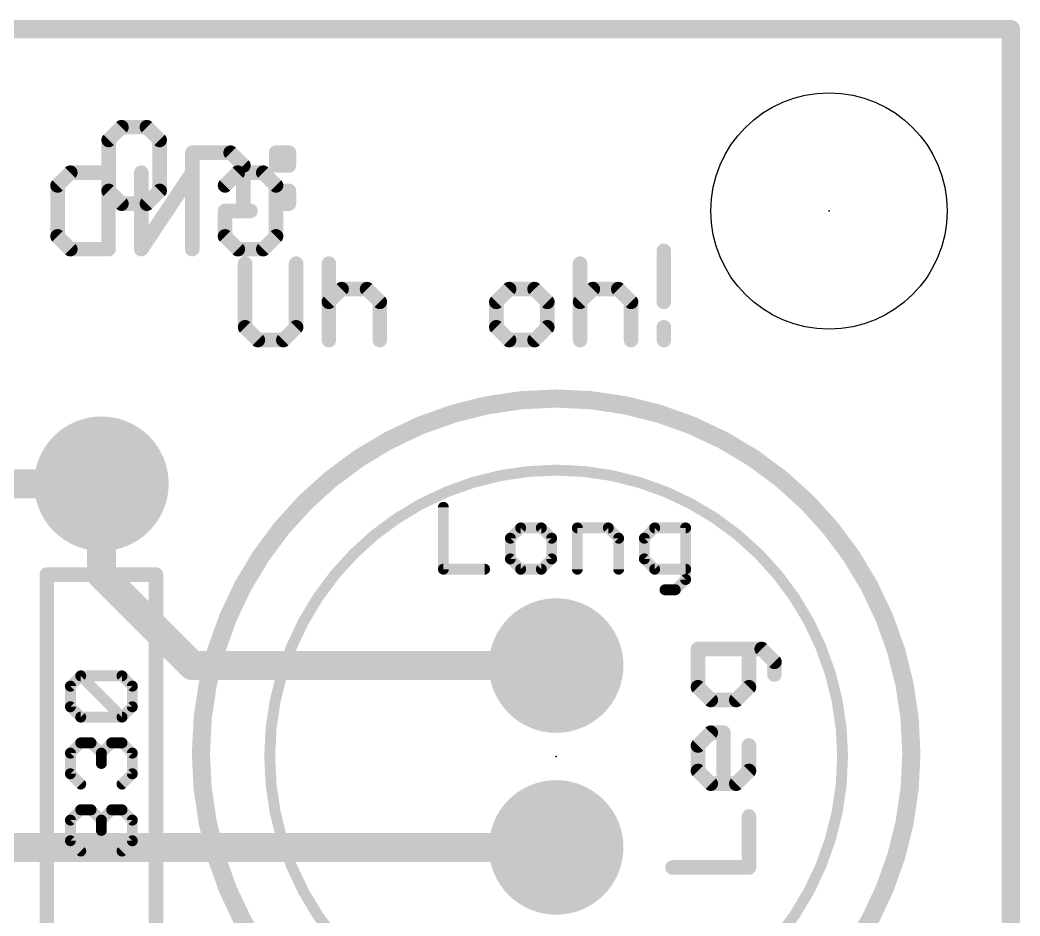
# Model space of a CAD drawing. Extents: x -0.1 to 38.2, y -26.7 to 20.4.
# Drawn here: x 24.26 to 38.23, y 7.93 to 20.45 of the extents above; entities that cross this region are included whole.
import ezdxf

# ---------------------------------------------------------------- set-up
doc = ezdxf.new("R2010")
doc.units = 0
for name, color, linetype in [('1', 12, 'CONTINUOUS'), ('16', 132, 'CONTINUOUS'), ('17', 110, 'CONTINUOUS'), ('20', 53, 'CONTINUOUS'), ('21', 41, 'CONTINUOUS'), ('22', 40, 'CONTINUOUS'), ('23', 53, 'CONTINUOUS')]:
    doc.layers.add(name, color=color, linetype=linetype)

# ---------------------------------------------------------------- blocks, each defined once
blk = doc.blocks.new('ROUNDP')
at = {"const_width": 0.5}
blk.add_lwpolyline([(0, -0.25, 1), (0, 0.25, 1), (0, -0.25)], format="xyb", dxfattribs=at)

msp = doc.modelspace()

# ---------------------------------------------------------------- linework, layer by layer
at = {"layer": '1'}
for points, const_width in [([(0, 20.32), (38.1, 20.32)], 0.254), ([(38.1, 20.32), (38.1, 0)], 0.254), ([(21.59, 13.97), (25.4, 13.97)], 0.4064), ([(25.4, 13.97), (25.4, 12.7)], 0.4064), ([(25.4, 12.7), (26.67, 11.43)], 0.4064), ([(26.67, 11.43), (31.75, 11.43)], 0.4064)]:
    msp.add_lwpolyline(points, dxfattribs=dict(at, const_width=const_width))
for points, const_width in [([(38.1635, 20.32, 1), (38.0365, 20.32)], 0.127), ([(38.1, 20.2565, 1), (38.1, 20.3835)], 0.127), ([(25.5016, 13.97, 1), (25.2984, 13.97)], 0.2032), ([(25.4, 13.8684, 1), (25.4, 14.0716)], 0.2032), ([(25.4718, 12.7718, 1), (25.3282, 12.6282)], 0.2032), ([(25.2984, 12.7, 1), (25.5016, 12.7)], 0.2032), ([(26.67, 11.5316, 1), (26.67, 11.3284)], 0.2032), ([(26.5982, 11.3582, 1), (26.7418, 11.5018)], 0.2032), ([(31.75, 11.3284, 1), (31.75, 11.5316)], 0.2032)]:
    msp.add_lwpolyline(points, format="xyb", dxfattribs=dict(at, const_width=const_width))
at = {"layer": '16'}
for points, const_width in [([(0, 20.32), (38.1, 20.32)], 0.254), ([(38.1, 20.32), (38.1, 0)], 0.254), ([(22.875, 8.89), (31.75, 8.89)], 0.4064)]:
    msp.add_lwpolyline(points, dxfattribs=dict(at, const_width=const_width))
for points, const_width in [([(38.1635, 20.32, 1), (38.0365, 20.32)], 0.127), ([(38.1, 20.2565, 1), (38.1, 20.3835)], 0.127), ([(31.75, 8.7884, 1), (31.75, 8.9916)], 0.2032)]:
    msp.add_lwpolyline(points, format="xyb", dxfattribs=dict(at, const_width=const_width))
at = {"layer": '20', "const_width": 0.2032}
for points in [[(38.1, 20.32), (0, 20.32)], [(38.1, 0), (38.1, 20.32)]]:
    msp.add_lwpolyline(points, dxfattribs=at)
at = {"layer": '20', "const_width": 0.1016}
for points in [[(38.1508, 20.32, 1), (38.0492, 20.32)], [(38.1, 20.2692, 1), (38.1, 20.3708)]]:
    msp.add_lwpolyline(points, format="xyb", dxfattribs=at)
at = {"layer": '20'}
msp.add_circle((35.56, 17.78), 1.651, dxfattribs=at)
at = {"layer": '21'}
for points, const_width in [([(25.6796, 18.9493), (25.5016, 18.7714)], 0.2032), ([(26.0355, 18.9493), (25.6796, 18.9493)], 0.2032), ([(26.2134, 18.7714), (26.0355, 18.9493)], 0.2032), ([(25.5016, 18.7714), (25.5016, 18.0596)], 0.2032), ([(26.2134, 18.0596), (26.2134, 18.7714)], 0.2032), ([(26.671, 17.8816), (26.671, 18.5934)], 0.2032), ([(26.671, 18.5934), (27.2049, 18.5934)], 0.2032), ([(27.2049, 18.5934), (27.3828, 18.4155)], 0.2032), ([(27.8404, 18.5934), (28.0183, 18.5934)], 0.2032), ([(27.8404, 18.4155), (27.8404, 18.5934)], 0.2032), ([(28.0183, 18.5934), (28.0183, 18.4155)], 0.2032), ([(27.3828, 18.4155), (27.3828, 17.8816)], 0.2032), ([(28.0183, 18.4155), (27.8404, 18.4155)], 0.2032), ([(25.5016, 18.0596), (25.6796, 17.8816)], 0.2032), ([(26.0355, 17.8816), (26.2134, 18.0596)], 0.2032), ([(27.8404, 18.0596), (28.0183, 18.0596)], 0.2032), ([(27.8404, 17.8816), (27.8404, 18.0596)], 0.2032), ([(28.0183, 18.0596), (28.0183, 17.8816)], 0.2032), ([(25.6796, 17.8816), (26.0355, 17.8816)], 0.2032), ([(28.0183, 17.8816), (27.8404, 17.8816)], 0.2032), ([(33.2536, 17.2223), (33.2536, 16.5105)], 0.2032), ([(27.4066, 17.0443), (27.4066, 16.1546)], 0.2032), ([(28.1184, 16.1546), (28.1184, 17.0443)], 0.2032), ([(28.576, 17.0443), (28.576, 15.9766)], 0.2032), ([(32.0842, 17.0443), (32.0842, 15.9766)], 0.2032), ([(28.576, 16.5105), (28.7539, 16.6884)], 0.2032), ([(28.7539, 16.6884), (29.1099, 16.6884)], 0.2032), ([(29.1099, 16.6884), (29.2878, 16.5105)], 0.2032), ([(31.0927, 16.6884), (30.9148, 16.5105)], 0.2032), ([(31.4486, 16.6884), (31.0927, 16.6884)], 0.2032), ([(31.6266, 16.5105), (31.4486, 16.6884)], 0.2032), ([(32.0842, 16.5105), (32.2621, 16.6884)], 0.2032), ([(32.2621, 16.6884), (32.618, 16.6884)], 0.2032), ([(32.618, 16.6884), (32.796, 16.5105)], 0.2032), ([(29.2878, 16.5105), (29.2878, 15.9766)], 0.2032), ([(30.9148, 16.5105), (30.9148, 16.1546)], 0.2032), ([(31.6266, 16.1546), (31.6266, 16.5105)], 0.2032), ([(32.796, 16.5105), (32.796, 15.9766)], 0.2032), ([(27.4066, 16.1546), (27.5846, 15.9766)], 0.2032), ([(27.9405, 15.9766), (28.1184, 16.1546)], 0.2032), ([(30.9148, 16.1546), (31.0927, 15.9766)], 0.2032), ([(31.4486, 15.9766), (31.6266, 16.1546)], 0.2032), ([(33.2536, 16.1546), (33.2536, 15.9766)], 0.2032), ([(27.5846, 15.9766), (27.9405, 15.9766)], 0.2032), ([(31.0927, 15.9766), (31.4486, 15.9766)], 0.2032), ([(30.1752, 13.6405), (30.1752, 12.7762)], 0.1524), ([(31.2548, 13.3524), (31.1107, 13.2084)], 0.1524), ([(31.5429, 13.3524), (31.2548, 13.3524)], 0.1524), ([(31.6869, 13.2084), (31.5429, 13.3524)], 0.1524), ([(32.0462, 12.7762), (32.0462, 13.3524)], 0.1524), ([(32.0462, 13.3524), (32.4784, 13.3524)], 0.1524), ([(32.4784, 13.3524), (32.6225, 13.2084)], 0.1524), ([(33.1258, 13.3524), (32.9818, 13.2084)], 0.1524), ([(33.558, 13.3524), (33.1258, 13.3524)], 0.1524), ([(33.558, 12.6321), (33.558, 13.3524)], 0.1524), ([(31.1107, 13.2084), (31.1107, 12.9203)], 0.1524), ([(31.6869, 12.9203), (31.6869, 13.2084)], 0.1524), ([(32.6225, 13.2084), (32.6225, 12.7762)], 0.1524), ([(32.9818, 13.2084), (32.9818, 12.9203)], 0.1524), ([(25.4, 12.7), (25.4, 12.954)], 0.2032), ([(31.1107, 12.9203), (31.2548, 12.7762)], 0.1524), ([(31.5429, 12.7762), (31.6869, 12.9203)], 0.1524), ([(32.9818, 12.9203), (33.1258, 12.7762)], 0.1524), ([(30.1752, 12.7762), (30.7514, 12.7762)], 0.1524), ([(31.2548, 12.7762), (31.5429, 12.7762)], 0.1524), ([(33.1258, 12.7762), (33.558, 12.7762)], 0.1524), ([(24.638, 7.62), (24.638, 12.7)], 0.2032), ([(24.638, 12.7), (25.4, 12.7)], 0.2032), ([(25.4, 12.7), (26.162, 12.7)], 0.2032), ([(26.162, 12.7), (26.162, 7.62)], 0.2032), ([(33.4139, 12.4881), (33.558, 12.6321)], 0.1524), ([(33.2699, 12.4881), (33.4139, 12.4881)], 0.1524), ([(34.6204, 11.6612), (33.7306, 11.6612)], 0.2032), ([(33.7306, 11.6612), (33.7306, 11.1273)], 0.2032), ([(34.4424, 11.1273), (34.4424, 11.6612)], 0.2032), ([(34.7983, 11.4832), (34.6204, 11.6612)], 0.2032), ([(34.7983, 11.3053), (34.7983, 11.4832)], 0.2032), ([(24.9675, 11.1424), (25.1115, 11.2865)], 0.1524), ([(25.1115, 11.2865), (25.6877, 11.2865)], 0.1524), ([(25.6877, 10.7102), (25.1115, 11.2865)], 0.1524), ([(25.6877, 11.2865), (25.8318, 11.1424)], 0.1524), ([(24.9675, 10.8543), (24.9675, 11.1424)], 0.1524), ([(25.8318, 11.1424), (25.8318, 10.8543)], 0.1524), ([(33.7306, 11.1273), (33.9085, 10.9494)], 0.2032), ([(34.2645, 10.9494), (34.4424, 11.1273)], 0.2032), ([(33.9085, 10.9494), (34.2645, 10.9494)], 0.2032), ([(25.1115, 10.7102), (24.9675, 10.8543)], 0.1524), ([(25.8318, 10.8543), (25.6877, 10.7102)], 0.1524), ([(25.6877, 10.7102), (25.1115, 10.7102)], 0.1524), ([(33.7306, 10.3139), (33.9085, 10.4918)], 0.2032), ([(33.9085, 10.4918), (34.0865, 10.4918)], 0.2032), ([(34.0865, 10.4918), (34.0865, 9.78)], 0.2032), ([(24.9675, 10.2069), (25.1115, 10.3509)], 0.1524), ([(25.1115, 10.3509), (25.2556, 10.3509)], 0.1524), ([(25.2556, 10.3509), (25.3996, 10.2069)], 0.1524), ([(25.3996, 10.2069), (25.5437, 10.3509)], 0.1524), ([(25.5437, 10.3509), (25.6877, 10.3509)], 0.1524), ([(25.6877, 10.3509), (25.8318, 10.2069)], 0.1524), ([(33.7306, 9.9579), (33.7306, 10.3139)], 0.2032), ([(34.4424, 10.3139), (34.4424, 9.9579)], 0.2032), ([(24.9675, 9.9188), (24.9675, 10.2069)], 0.1524), ([(25.3996, 10.2069), (25.3996, 10.0628)], 0.1524), ([(25.8318, 10.2069), (25.8318, 9.9188)], 0.1524), ([(33.9085, 9.78), (33.7306, 9.9579)], 0.2032), ([(34.4424, 9.9579), (34.2645, 9.78)], 0.2032), ([(25.1115, 9.7747), (24.9675, 9.9188)], 0.1524), ([(25.8318, 9.9188), (25.6877, 9.7747)], 0.1524), ([(34.2645, 9.78), (33.9085, 9.78)], 0.2032), ([(24.9675, 9.2714), (25.1115, 9.4154)], 0.1524), ([(25.1115, 9.4154), (25.2556, 9.4154)], 0.1524), ([(25.2556, 9.4154), (25.3996, 9.2714)], 0.1524), ([(25.3996, 9.2714), (25.5437, 9.4154)], 0.1524), ([(25.5437, 9.4154), (25.6877, 9.4154)], 0.1524), ([(25.6877, 9.4154), (25.8318, 9.2714)], 0.1524), ([(34.4424, 8.6106), (34.4424, 9.3224)], 0.2032), ([(24.9675, 8.9833), (24.9675, 9.2714)], 0.1524), ([(25.3996, 9.2714), (25.3996, 9.1273)], 0.1524), ([(25.8318, 9.2714), (25.8318, 8.9833)], 0.1524), ([(25.1115, 8.8392), (24.9675, 8.9833)], 0.1524), ([(25.8318, 8.9833), (25.6877, 8.8392)], 0.1524), ([(33.3747, 8.6106), (34.4424, 8.6106)], 0.2032)]:
    msp.add_lwpolyline(points, dxfattribs=dict(at, const_width=const_width))
for points, const_width in [([(25.6796, 19.0001, 1), (25.6796, 18.8985)], 0.1016), ([(25.7155, 18.9134, 1), (25.6436, 18.9852)], 0.1016), ([(26.0714, 18.9852, 1), (25.9995, 18.9134)], 0.1016), ([(26.0355, 18.8985, 1), (26.0355, 19.0001)], 0.1016), ([(25.5524, 18.7714, 1), (25.4508, 18.7714)], 0.1016), ([(25.4657, 18.8073, 1), (25.5375, 18.7354)], 0.1016), ([(26.2642, 18.7714, 1), (26.1626, 18.7714)], 0.1016), ([(26.1775, 18.7354, 1), (26.2493, 18.8073)], 0.1016), ([(26.7218, 18.5934, 1), (26.6202, 18.5934)], 0.1016), ([(26.671, 18.6442, 1), (26.671, 18.5426)], 0.1016), ([(27.2408, 18.6293, 1), (27.1689, 18.5575)], 0.1016), ([(27.2049, 18.5426, 1), (27.2049, 18.6442)], 0.1016), ([(27.8404, 18.6442, 1), (27.8404, 18.5426)], 0.1016), ([(27.8912, 18.5934, 1), (27.7896, 18.5934)], 0.1016), ([(28.0691, 18.5934, 1), (27.9675, 18.5934)], 0.1016), ([(28.0183, 18.5426, 1), (28.0183, 18.6442)], 0.1016), ([(27.4336, 18.4155, 1), (27.332, 18.4155)], 0.1016), ([(27.3469, 18.3795, 1), (27.4187, 18.4514)], 0.1016), ([(27.8404, 18.4663, 1), (27.8404, 18.3647)], 0.1016), ([(27.7896, 18.4155, 1), (27.8912, 18.4155)], 0.1016), ([(27.9675, 18.4155, 1), (28.0691, 18.4155)], 0.1016), ([(28.0183, 18.3647, 1), (28.0183, 18.4663)], 0.1016), ([(25.5375, 18.0955, 1), (25.4657, 18.0236)], 0.1016), ([(26.2493, 18.0236, 1), (26.1775, 18.0955)], 0.1016), ([(27.8404, 18.1104, 1), (27.8404, 18.0088)], 0.1016), ([(27.8912, 18.0596, 1), (27.7896, 18.0596)], 0.1016), ([(28.0691, 18.0596, 1), (27.9675, 18.0596)], 0.1016), ([(28.0183, 18.0088, 1), (28.0183, 18.1104)], 0.1016), ([(25.4508, 18.0596, 1), (25.5524, 18.0596)], 0.1016), ([(26.1626, 18.0596, 1), (26.2642, 18.0596)], 0.1016), ([(25.6796, 17.9324, 1), (25.6796, 17.8308)], 0.1016), ([(25.6436, 17.8457, 1), (25.7155, 17.9175)], 0.1016), ([(25.9995, 17.9175, 1), (26.0714, 17.8457)], 0.1016), ([(26.0355, 17.8308, 1), (26.0355, 17.9324)], 0.1016), ([(26.6202, 17.8816, 1), (26.7218, 17.8816)], 0.1016), ([(27.332, 17.8816, 1), (27.4336, 17.8816)], 0.1016), ([(27.8404, 17.9324, 1), (27.8404, 17.8308)], 0.1016), ([(27.7896, 17.8816, 1), (27.8912, 17.8816)], 0.1016), ([(27.9675, 17.8816, 1), (28.0691, 17.8816)], 0.1016), ([(28.0183, 17.8308, 1), (28.0183, 17.9324)], 0.1016), ([(33.3044, 17.2223, 1), (33.2028, 17.2223)], 0.1016), ([(27.4574, 17.0443, 1), (27.3558, 17.0443)], 0.1016), ([(28.1692, 17.0443, 1), (28.0676, 17.0443)], 0.1016), ([(28.6268, 17.0443, 1), (28.5252, 17.0443)], 0.1016), ([(32.135, 17.0443, 1), (32.0334, 17.0443)], 0.1016), ([(28.7539, 16.7392, 1), (28.7539, 16.6376)], 0.1016), ([(28.7899, 16.6525, 1), (28.718, 16.7243)], 0.1016), ([(29.1458, 16.7243, 1), (29.0739, 16.6525)], 0.1016), ([(29.1099, 16.6376, 1), (29.1099, 16.7392)], 0.1016), ([(31.0927, 16.7392, 1), (31.0927, 16.6376)], 0.1016), ([(31.1287, 16.6525, 1), (31.0568, 16.7243)], 0.1016), ([(31.4846, 16.7243, 1), (31.4127, 16.6525)], 0.1016), ([(31.4486, 16.6376, 1), (31.4486, 16.7392)], 0.1016), ([(32.2621, 16.7392, 1), (32.2621, 16.6376)], 0.1016), ([(32.2981, 16.6525, 1), (32.2262, 16.7243)], 0.1016), ([(32.654, 16.7243, 1), (32.5821, 16.6525)], 0.1016), ([(32.618, 16.6376, 1), (32.618, 16.7392)], 0.1016), ([(28.5401, 16.5464, 1), (28.6119, 16.4745)], 0.1016), ([(29.3386, 16.5105, 1), (29.237, 16.5105)], 0.1016), ([(29.2519, 16.4745, 1), (29.3237, 16.5464)], 0.1016), ([(30.9656, 16.5105, 1), (30.864, 16.5105)], 0.1016), ([(30.8789, 16.5464, 1), (30.9507, 16.4745)], 0.1016), ([(31.6774, 16.5105, 1), (31.5758, 16.5105)], 0.1016), ([(31.5907, 16.4745, 1), (31.6625, 16.5464)], 0.1016), ([(32.0483, 16.5464, 1), (32.1201, 16.4745)], 0.1016), ([(32.8468, 16.5105, 1), (32.7452, 16.5105)], 0.1016), ([(32.7601, 16.4745, 1), (32.8319, 16.5464)], 0.1016), ([(33.2028, 16.5105, 1), (33.3044, 16.5105)], 0.1016), ([(27.4425, 16.1905, 1), (27.3707, 16.1186)], 0.1016), ([(27.3558, 16.1546, 1), (27.4574, 16.1546)], 0.1016), ([(28.0676, 16.1546, 1), (28.1692, 16.1546)], 0.1016), ([(28.1543, 16.1186, 1), (28.0825, 16.1905)], 0.1016), ([(30.9507, 16.1905, 1), (30.8789, 16.1186)], 0.1016), ([(30.864, 16.1546, 1), (30.9656, 16.1546)], 0.1016), ([(31.5758, 16.1546, 1), (31.6774, 16.1546)], 0.1016), ([(31.6625, 16.1186, 1), (31.5907, 16.1905)], 0.1016), ([(33.3044, 16.1546, 1), (33.2028, 16.1546)], 0.1016), ([(27.5846, 16.0274, 1), (27.5846, 15.9258)], 0.1016), ([(27.5486, 15.9407, 1), (27.6205, 16.0125)], 0.1016), ([(27.9045, 16.0125, 1), (27.9764, 15.9407)], 0.1016), ([(27.9405, 15.9258, 1), (27.9405, 16.0274)], 0.1016), ([(31.0927, 16.0274, 1), (31.0927, 15.9258)], 0.1016), ([(31.0568, 15.9407, 1), (31.1287, 16.0125)], 0.1016), ([(31.4127, 16.0125, 1), (31.4846, 15.9407)], 0.1016), ([(31.4486, 15.9258, 1), (31.4486, 16.0274)], 0.1016), ([(28.5252, 15.9766, 1), (28.6268, 15.9766)], 0.1016), ([(29.237, 15.9766, 1), (29.3386, 15.9766)], 0.1016), ([(32.0334, 15.9766, 1), (32.135, 15.9766)], 0.1016), ([(32.7452, 15.9766, 1), (32.8468, 15.9766)], 0.1016), ([(33.2028, 15.9766, 1), (33.3044, 15.9766)], 0.1016), ([(33.655, 5.62, 5.0079), (29.845, 5.62)], 0.254), ([(31.75, 6.16, 1), (31.75, 14.16, 1), (31.75, 6.16)], 0.1524), ([(30.2133, 13.6405, 1), (30.1371, 13.6405)], 0.0762), ([(31.2548, 13.3905, 1), (31.2548, 13.3143)], 0.0762), ([(31.2817, 13.3255, 1), (31.2278, 13.3794)], 0.0762), ([(31.5698, 13.3794, 1), (31.5159, 13.3255)], 0.0762), ([(31.5429, 13.3143, 1), (31.5429, 13.3905)], 0.0762), ([(32.0843, 13.3524, 1), (32.0081, 13.3524)], 0.0762), ([(32.0462, 13.3905, 1), (32.0462, 13.3143)], 0.0762), ([(32.5053, 13.3794, 1), (32.4515, 13.3255)], 0.0762), ([(32.4784, 13.3143, 1), (32.4784, 13.3905)], 0.0762), ([(33.1258, 13.3905, 1), (33.1258, 13.3143)], 0.0762), ([(33.1528, 13.3255, 1), (33.0989, 13.3794)], 0.0762), ([(33.5961, 13.3524, 1), (33.5199, 13.3524)], 0.0762), ([(33.558, 13.3143, 1), (33.558, 13.3905)], 0.0762), ([(31.1488, 13.2084, 1), (31.0726, 13.2084)], 0.0762), ([(31.0838, 13.2353, 1), (31.1377, 13.1814)], 0.0762), ([(31.725, 13.2084, 1), (31.6488, 13.2084)], 0.0762), ([(31.66, 13.1814, 1), (31.7139, 13.2353)], 0.0762), ([(32.6606, 13.2084, 1), (32.5844, 13.2084)], 0.0762), ([(32.5955, 13.1814, 1), (32.6494, 13.2353)], 0.0762), ([(32.9548, 13.2353, 1), (33.0087, 13.1814)], 0.0762), ([(33.0199, 13.2084, 1), (32.9437, 13.2084)], 0.0762), ([(25.4508, 12.954, 1), (25.3492, 12.954)], 0.1016), ([(31.1377, 12.9472, 1), (31.0838, 12.8933)], 0.0762), ([(31.7139, 12.8933, 1), (31.66, 12.9472)], 0.0762), ([(33.0087, 12.9472, 1), (32.9548, 12.8933)], 0.0762), ([(30.1752, 12.8143, 1), (30.1752, 12.7381)], 0.0762), ([(30.7514, 12.7381, 1), (30.7514, 12.8143)], 0.0762), ([(31.0726, 12.9203, 1), (31.1488, 12.9203)], 0.0762), ([(31.2548, 12.8143, 1), (31.2548, 12.7381)], 0.0762), ([(31.5429, 12.7381, 1), (31.5429, 12.8143)], 0.0762), ([(31.6488, 12.9203, 1), (31.725, 12.9203)], 0.0762), ([(32.9437, 12.9203, 1), (33.0199, 12.9203)], 0.0762), ([(33.1258, 12.8143, 1), (33.1258, 12.7381)], 0.0762), ([(33.558, 12.7381, 1), (33.558, 12.8143)], 0.0762), ([(24.6888, 12.7, 1), (24.5872, 12.7)], 0.1016), ([(24.638, 12.7508, 1), (24.638, 12.6492)], 0.1016), ([(25.4, 12.7508, 1), (25.4, 12.6492)], 0.1016), ([(25.3492, 12.7, 1), (25.4508, 12.7)], 0.1016), ([(25.4, 12.6492, 1), (25.4, 12.7508)], 0.1016), ([(26.2128, 12.7, 1), (26.1112, 12.7)], 0.1016), ([(26.162, 12.6492, 1), (26.162, 12.7508)], 0.1016), ([(30.1371, 12.7762, 1), (30.2133, 12.7762)], 0.0762), ([(31.2278, 12.7493, 1), (31.2817, 12.8031)], 0.0762), ([(31.5159, 12.8031, 1), (31.5698, 12.7493)], 0.0762), ([(32.0081, 12.7762, 1), (32.0843, 12.7762)], 0.0762), ([(32.5844, 12.7762, 1), (32.6606, 12.7762)], 0.0762), ([(33.0989, 12.7493, 1), (33.1528, 12.8031)], 0.0762), ([(33.5849, 12.6052, 1), (33.531, 12.6591)], 0.0762), ([(33.5199, 12.6321, 1), (33.5961, 12.6321)], 0.0762), ([(33.2699, 12.5262, 1), (33.2699, 12.45)], 0.0762), ([(33.387, 12.515, 1), (33.4409, 12.4611)], 0.0762), ([(33.4139, 12.45, 1), (33.4139, 12.5262)], 0.0762), ([(33.7306, 11.712, 1), (33.7306, 11.6104)], 0.1016), ([(33.7814, 11.6612, 1), (33.6798, 11.6612)], 0.1016), ([(34.4932, 11.6612, 1), (34.3916, 11.6612)], 0.1016), ([(34.6563, 11.6971, 1), (34.5844, 11.6253)], 0.1016), ([(34.6204, 11.6104, 1), (34.6204, 11.712)], 0.1016), ([(34.8491, 11.4832, 1), (34.7475, 11.4832)], 0.1016), ([(34.7624, 11.4473, 1), (34.8342, 11.5192)], 0.1016), ([(25.1115, 11.3246, 1), (25.1115, 11.2484)], 0.0762), ([(25.1385, 11.3134, 1), (25.0846, 11.2595)], 0.0762), ([(25.1385, 11.2595, 1), (25.0846, 11.3134)], 0.0762), ([(25.7147, 11.3134, 1), (25.6608, 11.2595)], 0.0762), ([(25.6877, 11.2484, 1), (25.6877, 11.3246)], 0.0762), ([(34.7475, 11.3053, 1), (34.8491, 11.3053)], 0.1016), ([(25.0056, 11.1424, 1), (24.9294, 11.1424)], 0.0762), ([(24.9405, 11.1693, 1), (24.9944, 11.1155)], 0.0762), ([(25.8699, 11.1424, 1), (25.7937, 11.1424)], 0.0762), ([(25.8049, 11.1155, 1), (25.8587, 11.1693)], 0.0762), ([(33.7665, 11.1633, 1), (33.6947, 11.0914)], 0.1016), ([(33.6798, 11.1273, 1), (33.7814, 11.1273)], 0.1016), ([(34.3916, 11.1273, 1), (34.4932, 11.1273)], 0.1016), ([(34.4783, 11.0914, 1), (34.4065, 11.1633)], 0.1016), ([(33.9085, 11.0002, 1), (33.9085, 10.8986)], 0.1016), ([(33.8726, 10.9135, 1), (33.9445, 10.9853)], 0.1016), ([(34.2285, 10.9853, 1), (34.3004, 10.9135)], 0.1016), ([(34.2645, 10.8986, 1), (34.2645, 11.0002)], 0.1016), ([(24.9944, 10.8812, 1), (24.9405, 10.8274)], 0.0762), ([(24.9294, 10.8543, 1), (25.0056, 10.8543)], 0.0762), ([(25.7937, 10.8543, 1), (25.8699, 10.8543)], 0.0762), ([(25.8587, 10.8274, 1), (25.8049, 10.8812)], 0.0762), ([(25.1115, 10.7483, 1), (25.1115, 10.6721)], 0.0762), ([(25.0846, 10.6833, 1), (25.1385, 10.7372)], 0.0762), ([(25.6608, 10.7372, 1), (25.7147, 10.6833)], 0.0762), ([(25.6608, 10.6833, 1), (25.7147, 10.7372)], 0.0762), ([(25.6877, 10.6721, 1), (25.6877, 10.7483)], 0.0762), ([(33.9085, 10.5426, 1), (33.9085, 10.441)], 0.1016), ([(33.9445, 10.4559, 1), (33.8726, 10.5277)], 0.1016), ([(34.1373, 10.4918, 1), (34.0357, 10.4918)], 0.1016), ([(34.0865, 10.441, 1), (34.0865, 10.5426)], 0.1016), ([(25.1115, 10.389, 1), (25.1115, 10.3128)], 0.0762), ([(25.1385, 10.324, 1), (25.0846, 10.3779)], 0.0762), ([(25.2825, 10.3779, 1), (25.2286, 10.324)], 0.0762), ([(25.2556, 10.3128, 1), (25.2556, 10.389)], 0.0762), ([(25.5437, 10.389, 1), (25.5437, 10.3128)], 0.0762), ([(25.5706, 10.324, 1), (25.5167, 10.3779)], 0.0762), ([(25.7147, 10.3779, 1), (25.6608, 10.324)], 0.0762), ([(25.6877, 10.3128, 1), (25.6877, 10.389)], 0.0762), ([(33.7814, 10.3139, 1), (33.6798, 10.3139)], 0.1016), ([(33.6947, 10.3498, 1), (33.7665, 10.2779)], 0.1016), ([(34.4932, 10.3139, 1), (34.3916, 10.3139)], 0.1016), ([(24.9405, 10.2338, 1), (24.9944, 10.1799)], 0.0762), ([(25.0056, 10.2069, 1), (24.9294, 10.2069)], 0.0762), ([(25.4377, 10.2069, 1), (25.3615, 10.2069)], 0.0762), ([(25.3727, 10.2338, 1), (25.4266, 10.1799)], 0.0762), ([(25.3727, 10.1799, 1), (25.4266, 10.2338)], 0.0762), ([(25.8699, 10.2069, 1), (25.7937, 10.2069)], 0.0762), ([(25.8049, 10.1799, 1), (25.8587, 10.2338)], 0.0762), ([(25.3615, 10.0628, 1), (25.4377, 10.0628)], 0.0762), ([(33.7665, 9.9939, 1), (33.6947, 9.922)], 0.1016), ([(34.4783, 9.922, 1), (34.4065, 9.9939)], 0.1016), ([(24.9944, 9.9457, 1), (24.9405, 9.8918)], 0.0762), ([(24.9294, 9.9188, 1), (25.0056, 9.9188)], 0.0762), ([(25.7937, 9.9188, 1), (25.8699, 9.9188)], 0.0762), ([(25.8587, 9.8918, 1), (25.8049, 9.9457)], 0.0762), ([(33.6798, 9.9579, 1), (33.7814, 9.9579)], 0.1016), ([(34.3916, 9.9579, 1), (34.4932, 9.9579)], 0.1016), ([(25.0846, 9.7478, 1), (25.1385, 9.8017)], 0.0762), ([(25.6608, 9.8017, 1), (25.7147, 9.7478)], 0.0762), ([(33.9085, 9.8308, 1), (33.9085, 9.7292)], 0.1016), ([(33.8726, 9.7441, 1), (33.9445, 9.8159)], 0.1016), ([(34.0357, 9.78, 1), (34.1373, 9.78)], 0.1016), ([(34.2285, 9.8159, 1), (34.3004, 9.7441)], 0.1016), ([(34.2645, 9.7292, 1), (34.2645, 9.8308)], 0.1016), ([(25.1115, 9.4535, 1), (25.1115, 9.3773)], 0.0762), ([(25.1385, 9.3885, 1), (25.0846, 9.4424)], 0.0762), ([(25.2825, 9.4424, 1), (25.2286, 9.3885)], 0.0762), ([(25.2556, 9.3773, 1), (25.2556, 9.4535)], 0.0762), ([(25.5437, 9.4535, 1), (25.5437, 9.3773)], 0.0762), ([(25.5706, 9.3885, 1), (25.5167, 9.4424)], 0.0762), ([(25.7147, 9.4424, 1), (25.6608, 9.3885)], 0.0762), ([(25.6877, 9.3773, 1), (25.6877, 9.4535)], 0.0762), ([(34.4932, 9.3224, 1), (34.3916, 9.3224)], 0.1016), ([(24.9405, 9.2983, 1), (24.9944, 9.2444)], 0.0762), ([(25.0056, 9.2714, 1), (24.9294, 9.2714)], 0.0762), ([(25.4377, 9.2714, 1), (25.3615, 9.2714)], 0.0762), ([(25.3727, 9.2983, 1), (25.4266, 9.2444)], 0.0762), ([(25.3727, 9.2444, 1), (25.4266, 9.2983)], 0.0762), ([(25.8699, 9.2714, 1), (25.7937, 9.2714)], 0.0762), ([(25.8049, 9.2444, 1), (25.8587, 9.2983)], 0.0762), ([(25.3615, 9.1273, 1), (25.4377, 9.1273)], 0.0762), ([(24.9944, 9.0102, 1), (24.9405, 8.9563)], 0.0762), ([(24.9294, 8.9833, 1), (25.0056, 8.9833)], 0.0762), ([(25.7937, 8.9833, 1), (25.8699, 8.9833)], 0.0762), ([(25.8587, 8.9563, 1), (25.8049, 9.0102)], 0.0762), ([(25.0846, 8.8123, 1), (25.1385, 8.8661)], 0.0762), ([(25.6608, 8.8661, 1), (25.7147, 8.8123)], 0.0762), ([(33.3747, 8.6614, 1), (33.3747, 8.5598)], 0.1016), ([(34.3916, 8.6106, 1), (34.4932, 8.6106)], 0.1016), ([(34.4424, 8.5598, 1), (34.4424, 8.6614)], 0.1016)]:
    msp.add_lwpolyline(points, format="xyb", dxfattribs=dict(at, const_width=const_width))
at = {"layer": '22', "const_width": 0.2032}
for points in [[(24.7878, 18.1364), (24.9657, 18.3143)], [(24.9657, 18.3143), (25.4996, 18.3143)], [(25.4996, 18.3143), (25.4996, 17.2466)], [(26.669, 18.3143), (25.9572, 17.2466)], [(25.9572, 17.2466), (25.9572, 18.3143)], [(26.669, 17.2466), (26.669, 18.3143)], [(27.1266, 18.1364), (27.3045, 18.3143)], [(27.3045, 18.3143), (27.6605, 18.3143)], [(27.6605, 18.3143), (27.8384, 18.1364)], [(24.7878, 17.4245), (24.7878, 18.1364)], [(27.8384, 18.1364), (27.8384, 17.4245)], [(27.1266, 17.4245), (27.1266, 17.7805)], [(27.1266, 17.7805), (27.4825, 17.7805)], [(24.9657, 17.2466), (24.7878, 17.4245)], [(27.3045, 17.2466), (27.1266, 17.4245)], [(27.8384, 17.4245), (27.6605, 17.2466)], [(25.4996, 17.2466), (24.9657, 17.2466)], [(27.6605, 17.2466), (27.3045, 17.2466)]]:
    msp.add_lwpolyline(points, dxfattribs=at)
at = {"layer": '22', "const_width": 0.1016}
for points in [[(24.9657, 18.3651, 1), (24.9657, 18.2635)], [(25.0017, 18.2784, 1), (24.9298, 18.3502)], [(25.5504, 18.3143, 1), (25.4488, 18.3143)], [(25.4996, 18.2635, 1), (25.4996, 18.3651)], [(26.008, 18.3143, 1), (25.9064, 18.3143)], [(26.7198, 18.3143, 1), (26.6182, 18.3143)], [(26.7113, 18.2861, 1), (26.6267, 18.3425)], [(27.3045, 18.3651, 1), (27.3045, 18.2635)], [(27.3405, 18.2784, 1), (27.2686, 18.3502)], [(27.6964, 18.3502, 1), (27.6245, 18.2784)], [(27.6605, 18.2635, 1), (27.6605, 18.3651)], [(24.8386, 18.1364, 1), (24.737, 18.1364)], [(24.7519, 18.1723, 1), (24.8237, 18.1004)], [(27.0907, 18.1723, 1), (27.1625, 18.1004)], [(27.8892, 18.1364, 1), (27.7876, 18.1364)], [(27.8025, 18.1004, 1), (27.8743, 18.1723)], [(27.1774, 17.7805, 1), (27.0758, 17.7805)], [(27.1266, 17.8313, 1), (27.1266, 17.7297)], [(27.4825, 17.7297, 1), (27.4825, 17.8313)], [(24.8237, 17.4605, 1), (24.7519, 17.3886)], [(24.737, 17.4245, 1), (24.8386, 17.4245)], [(27.1625, 17.4605, 1), (27.0907, 17.3886)], [(27.0758, 17.4245, 1), (27.1774, 17.4245)], [(27.7876, 17.4245, 1), (27.8892, 17.4245)], [(27.8743, 17.3886, 1), (27.8025, 17.4605)], [(24.9657, 17.2974, 1), (24.9657, 17.1958)], [(24.9298, 17.2107, 1), (25.0017, 17.2825)], [(25.4996, 17.1958, 1), (25.4996, 17.2974)], [(25.9149, 17.2748, 1), (25.9995, 17.2184)], [(27.3045, 17.2974, 1), (27.3045, 17.1958)], [(27.2686, 17.2107, 1), (27.3405, 17.2825)], [(27.6245, 17.2825, 1), (27.6964, 17.2107)], [(27.6605, 17.1958, 1), (27.6605, 17.2974)], [(25.4488, 17.2466, 1), (25.5504, 17.2466)], [(25.9064, 17.2466, 1), (26.008, 17.2466)], [(26.6182, 17.2466, 1), (26.7198, 17.2466)]]:
    msp.add_lwpolyline(points, format="xyb", dxfattribs=at)
at = {"layer": '23'}
for p in [(35.56, 17.78), (25.4, 10.16), (31.75, 10.16)]:
    msp.add_point(p, dxfattribs=at)

# ---------------------------------------------------------------- block references
at = {"layer": '17', "xscale": 1.8796, "yscale": 1.8796}
for p, rotation in [((25.4, 13.97), 90), ((25.4, 13.97), 90), ((31.75, 11.43), 270), ((31.75, 11.43), 270), ((31.75, 8.89), 270), ((31.75, 8.89), 270)]:
    msp.add_blockref('ROUNDP', p, dxfattribs=dict(at, rotation=rotation))

doc.saveas('drawing.dxf')
